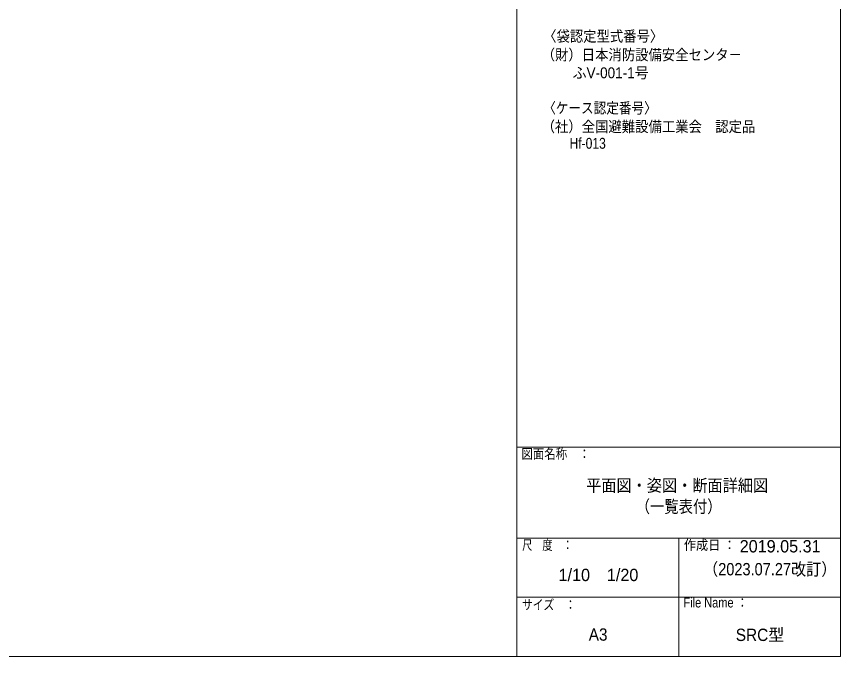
# Model space of a CAD drawing. Units: millimetres, scale not verified. Extents: x -2000 to 2000, y -1385 to 1385.
# Drawn here: x 192 to 2000, y -1385 to 20 of the extents above; entities that cross this region are included whole.
import ezdxf
from ezdxf.enums import TextEntityAlignment as Align

# ---------------------------------------------------------------- set-up
doc = ezdxf.new("R2010")
doc.units = ezdxf.units.MM
doc.header["$LTSCALE"] = 10
doc.layers.add('0-0_zumenwaku', color=5, linetype='Continuous', lineweight=9)
doc.layers.add('0-1_moji', color=2, linetype='Continuous', lineweight=9)
doc.styles.add('ＭＳ Ｐゴシック', font='')
doc.styles.get('ＭＳ Ｐゴシック').set_extended_font_data('MS PGothic')

msp = doc.modelspace()

# ---------------------------------------------------------------- linework, layer by layer
at = {"layer": '0-0_zumenwaku'}
for p, q in [((1289.86, 1384.99), (1289.86, -1385.01)), ((1289.86, -925.01), (1999.86, -925.01)), ((1289.86, -1125.01), (1999.86, -1125.01)), ((1644.86, -1125.01), (1644.86, -1385.01)), ((1289.86, -1255.01), (1999.86, -1255.01))]:
    msp.add_line(p, q, dxfattribs=at)
msp.add_lwpolyline([(-2000.14, -1385.01), (1999.86, -1385.01), (1999.86, 1384.99), (-2000.14, 1384.99)], close=True, dxfattribs=at)

# ---------------------------------------------------------------- texts
at = {"layer": '0-0_zumenwaku', "style": 'ＭＳ Ｐゴシック'}
for s, height, width, p in [('図面名称\u3000：', 21.69, 0.85, (1299.67, -957.34)), ('尺\u3000度\u3000：', 21.7, 0.75, (1301.39, -1157.34)), ('作成日 ：', 21.69, 0.9, (1656.15, -1157.44)), ('サイズ\u3000：', 21.69, 0.8, (1300.93, -1288.48)), ('File Name ：', 21.69, 0.85, (1655.35, -1283.82))]:
    msp.add_text(s, height=height, dxfattribs=dict(at, width=width)).set_placement(p, align=Align.BOTTOM_LEFT)
at = {"layer": '0-1_moji', "style": 'ＭＳ Ｐゴシック'}
for s, height, width, p in [('〈袋認定型式番号〉', 23.83, 0.9, (1347.64, -42.07)), ('（財）日本消防設備安全センタ－', 23.86, 0.9, (1344.28, -82.85)), ('\u3000\u3000ふV-001-1号', 23.86, 0.95, (1350.02, -122.51)), ('〈ケース認定番号〉', 23.86, 0.85, (1347.64, -199.72)), ('（社）全国避難設備工業会\u3000認定品', 23.86, 0.9, (1344.28, -240.5)), ('\u3000\u3000Hf-013', 23.86, 0.85, (1350.02, -277.27)), ('平面図・姿図・断面詳細図', 27.11, 0.9, (1441.73, -1030.97)), ('（一覧表付）', 27.11, 0.85, (1550.43, -1077.31)), ('        （2023.07.27改訂）', 27.11, 0.9, (1627.29, -1214.91)), ('A3', 27.11, 0.95, (1447.48, -1358.38)), ('SRC型', 27.13, 0.95, (1770.09, -1359.09))]:
    msp.add_text(s, height=height, dxfattribs=dict(at, width=width)).set_placement(p, align=Align.BOTTOM_LEFT)
for s, p in [('        2019.05.31', (1699.85, -1164.6)), ('1/10\u30001/20', (1381.31, -1227.56))]:
    msp.add_text(s, height=27.11, dxfattribs=at).set_placement(p, align=Align.BOTTOM_LEFT)

doc.saveas('drawing.dxf')
